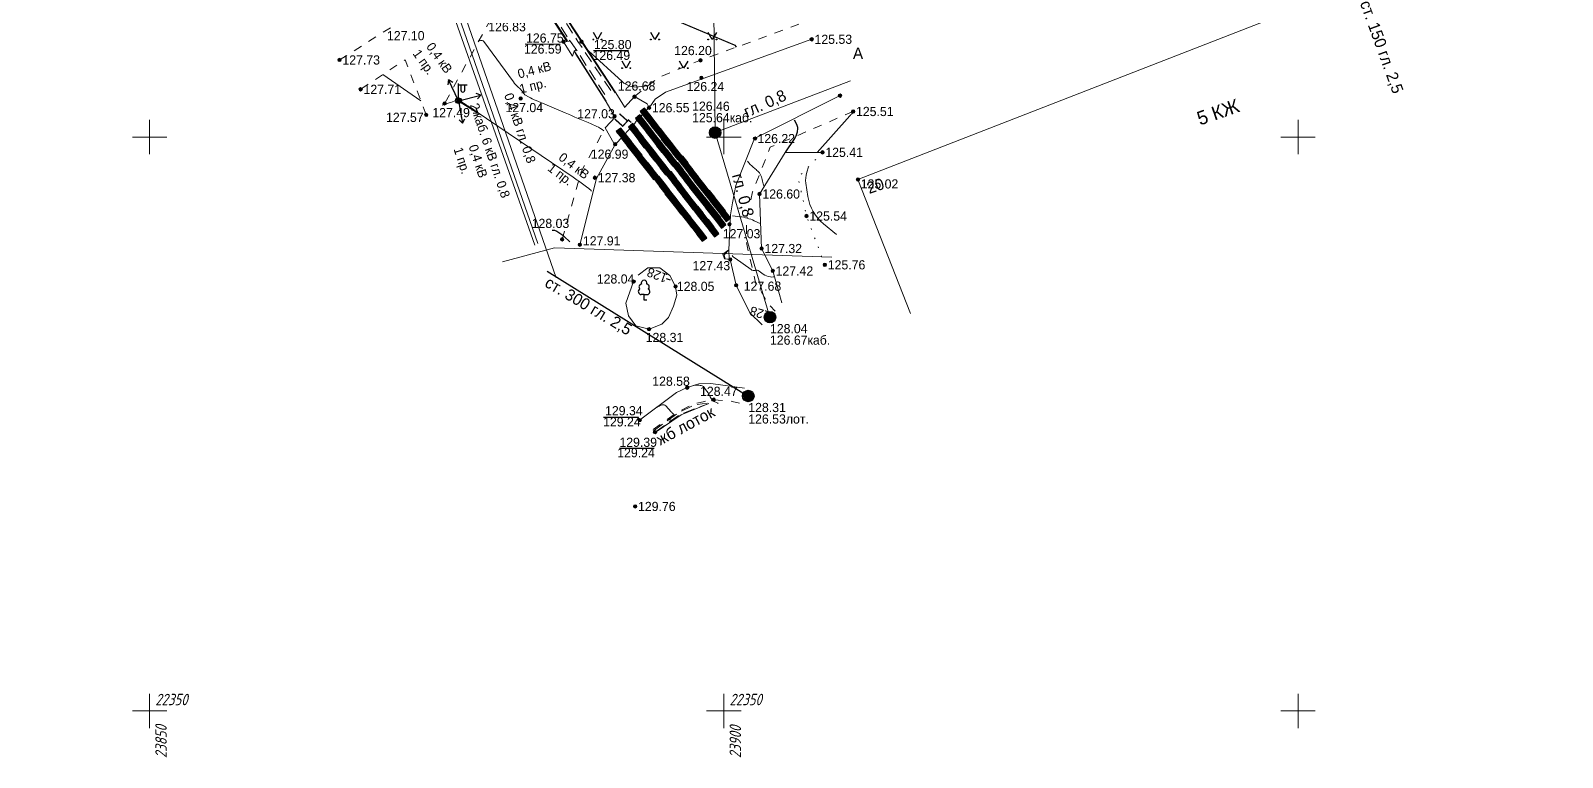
# Model space of a CAD drawing. Header units: metres. Extents: x 23748 to 47763, y 22346 to 44826.
# Drawn here: x 23839.6 to 23973, y 22346 to 22409.3 of the extents above; entities that cross this region are included whole.
import ezdxf

# ---------------------------------------------------------------- set-up
doc = ezdxf.new("R2010")
doc.units = ezdxf.units.M
for name, pattern in [('g5_01_5x1_5', [3, 1.5, -1.5]), ('g5_02x1', [3, 2, -1]), ('g5_366', [1.7, 0.2, -1.5])]:
    doc.linetypes.add(name, pattern=pattern)
for name, color, linetype in [('02_Сетка', 7, 'Continuous'), ('03_Здания и строения', 7, 'Continuous'), ('06_Инженерно-технические сооружения', 7, 'Continuous'), ('07_Объекты электропередачи', 7, 'Continuous'), ('10_Границы покрытий и угодий', 7, 'Continuous'), ('11_Гидрография', 7, 'Continuous'), ('12_Рельеф', 7, 'Continuous'), ('13_Растительность', 7, 'Continuous'), ('19_Горизонтали', 7, 'Continuous'), ('30_Канализация', 7, 'Continuous'), ('35_Телефон', 7, 'Continuous'), ('37_Кабель низкого напряжения', 7, 'Continuous'), ('38_Кабели высокого напряжения', 7, 'Continuous'), ('44_Крышки колодцев', 7, 'Continuous'), ('45_Номера колодцев', 7, 'Continuous'), ('61_Отметки высоты поверхности', 7, 'Continuous')]:
    doc.layers.add(name, color=color, linetype=linetype)
doc.styles.add('LIKE11', font='bm431.shx')
doc.styles.add('LIKE14', font='p131.shx')
doc.styles.add('LIKE17', font='d431.shx')
doc.styles.add('LIKE32', font='peteri.shx')
doc.styles.add('LIKE36', font='pragmai.shx')
doc.styles.add('Line_GUGK', font='bm431.ttf', dxfattribs={"height": 1})
doc.styles.get("Standard").update_dxf_attribs({"font": 'SPDS.shx', "oblique": 15, "height": 2})
doc.linetypes.add('g5_084b', pattern='A,0.001,[18,GUGK_2005.shx,S=10,R=180.000005,X=0,Y=0],1,[18,GUGK_2005.shx,S=30,R=180.000005,X=0,Y=0],1', length=2.001)
doc.linetypes.add('g5_119_1', pattern='A,8,-2,[31,GUGK_2005.shx,S=0.2,R=0,X=0,Y=0],0.7,[31,GUGK_2005.shx,S=0.16,R=0,X=0,Y=0],6.6,[31,GUGK_2005.shx,S=0.16,R=180.000005,X=0,Y=0],0.7,[31,GUGK_2005.shx,S=0.2,R=180.000005,X=0,Y=0],-2', length=20)
doc.linetypes.add('g5_119_3', pattern='A,8,-2,[31,GUGK_2005.shx,S=0.2,R=0,X=0,Y=0],8,[31,GUGK_2005.shx,S=0.2,R=180.000005,X=0,Y=0],-2', length=20)
doc.linetypes.add('g5_122_k', pattern='A,2,-2,3,-0.6,["К",Line_GUGK,S=2,R=0,X=0,Y=-1],-3,3,-2,8,-2,8,-2,6', length=41.6)
doc.linetypes.add('g5_133_t', pattern='A,4,[27,GUGK_2005.shx,S=0.8,R=0,X=0,Y=0],4,-2', length=10)

# ---------------------------------------------------------------- blocks, each defined once
blk = doc.blocks.new('g5_115_1')
at = {"color": 0, "flags": 128}
for points in [[(0, 0), (4, 0)], [(3.29, -0.5), (4, 0), (3.29, 0.5)]]:
    blk.add_lwpolyline(points, dxfattribs=at)
blk = doc.blocks.new('g5_416')
at = {"color": 0, "flags": 128}
blk.add_lwpolyline([(0.72, 1.2), (0, 0), (-0.72, 1.2)], dxfattribs=at)
at = {"color": 0}
for centre in [(-0.72, 0), (0.72, 0)]:
    blk.add_circle(centre, 0.075, dxfattribs=at)
blk = doc.blocks.new('g5_117sv')
h = blk.add_hatch(color=255)
h.paths.add_polyline_path([(-0.08, 0.92, 0.390634), (-0.93, 0, 0.11106), (-0.84, -0.4), (-0.08, 0.04)])
h.paths.add_polyline_path([(0.07, 0.04), (0.84, -0.4, 0.11106), (0.92, 0, 0.390634), (0.07, 0.92)])
h.paths.add_polyline_path([(-0.76, -0.53, 0.524447), (0.76, -0.53), (0, -0.09)])
at = {"color": 0, "flags": 128}
for points in [[(0, 1), (0, 0)], [(0, 0), (-0.87, -0.5)], [(0.87, -0.5), (0, 0)]]:
    blk.add_lwpolyline(points, dxfattribs=at)
at = {"color": 0}
blk.add_circle((0, 0), 1, dxfattribs=at)
at = {"style": 'LIKE11', "flags": 8}
for tag, p in [('Номер', (0, 1.7)), ('Отметка кольца люка', (0, -2.8)), ('Отметка земли (возле него)', (0, -4.8)), ('Верх прокладки', (0, -6.8)), ('Низ прокладки', (0, -8.8))]:
    blk.add_attdef(tag, p, '', height=1.6, dxfattribs=at)
blk = doc.blocks.new('g5_117kb')
h = blk.add_hatch(color=255)
h.paths.add_polyline_path([(0.07, 0.07), (0.92, 0.07, 0.367426), (0.07, 0.92)])
h.paths.add_polyline_path([(-0.08, 0.92, 0.367426), (-0.92, 0.07), (-0.08, 0.07)])
h.paths.add_polyline_path([(-0.08, -0.08), (-0.92, -0.08, 0.367426), (-0.08, -0.92)])
h.paths.add_polyline_path([(0.07, -0.92, 0.367426), (0.92, -0.08), (0.07, -0.08)])
at = {"color": 0, "flags": 128}
for points in [[(-1, 0), (1, 0)], [(0, 1), (0, -1)]]:
    blk.add_lwpolyline(points, dxfattribs=at)
at = {"color": 0}
blk.add_circle((0, 0), 1, dxfattribs=at)
at = {"style": 'LIKE11', "flags": 8}
for tag, p in [('Номер', (0, 1.7)), ('Отметка кольца люка', (0, -2.8)), ('Отметка земли (возле него)', (0, -4.8)), ('Верх прокладки', (0, -6.8)), ('Низ прокладки', (0, -8.8))]:
    blk.add_attdef(tag, p, '', height=1.6, dxfattribs=at)
blk = doc.blocks.new('g5_388_1')
at = {"color": 0, "flags": 128}
blk.add_lwpolyline([(0, 0.99), (0.51, 0.99, 0.798042), (0.73, 1.95, 0.636328), (0.46, 2.81, 0.533064), (0, 3.5, 0.533064), (-0.46, 2.81, 0.636328), (-0.73, 1.95, 0.798042), (-0.51, 0.99)], format="xyb", dxfattribs=at)
for points in [[(0, 0.99), (-0.51, 0.99)], [(0.5, 0), (0, 0), (0, 0.99)]]:
    blk.add_lwpolyline(points, dxfattribs=at)
at = {"style": 'LIKE11', "flags": 8}
for tag, p in [('Описание', (-14.19, 0.84)), ('Метрические данные', (1.49, 0.46))]:
    blk.add_attdef(tag, p, '', height=2, dxfattribs=at)
blk = doc.blocks.new('g5_110_1c')
h = blk.add_hatch(color=255)
edge = h.paths.add_edge_path()
edge.add_arc((0, 0), 0.425, 0, 360)
edge = h.paths.add_edge_path(flags=16)
edge.add_arc((0, 0), 0.195, 0, 360)
h = blk.add_hatch(color=0)
edge = h.paths.add_edge_path()
edge.add_arc((0, 0), 0.12, 0, 360)
at = {"color": 0}
for p, q in [((0, 0.5), (0, 3)), ((0, 2.75), (1.5, 2.75))]:
    blk.add_line(p, q, dxfattribs=at)
at = {"color": 0, "flags": 128}
blk.add_lwpolyline([(0.4, 2.75), (0.4, 1.86, 1.040016), (1.1, 1.86), (1.1, 2.75)], format="xyb", dxfattribs=at)
at = {"color": 0}
for radius in [0.5, 0.12]:
    blk.add_circle((0, 0), radius, dxfattribs=at)
blk = doc.blocks.new('g5_128a')
h = blk.add_hatch(color=255)
h.paths.add_polyline_path([(-0.325, 0.425), (-0.675, 0.425), (-0.675, -0.425), (-0.325, -0.425)])
h.paths.add_polyline_path([(0.175, 0.425), (-0.175, 0.425), (-0.175, -0.425), (0.175, -0.425)])
h.paths.add_polyline_path([(0.675, 0.425), (0.325, 0.425), (0.325, -0.425), (0.675, -0.425)])
at = {"color": 0, "flags": 128}
blk.add_lwpolyline([(-0.75, -0.5), (0.75, -0.5), (0.75, 0.5), (-0.75, 0.5)], close=True, dxfattribs=at)
for points in [[(-0.25, -0.5), (-0.25, 0.5)], [(0.25, -0.5), (0.25, 0.5)]]:
    blk.add_lwpolyline(points, dxfattribs=at)
blk = doc.blocks.new('g5_012')
at = {"color": 92, "linetype": 'ByBlock', "lineweight": -2}
for p, q in [((0, -3), (0, 3)), ((-3, 0), (3, 0))]:
    blk.add_line(p, q, dxfattribs=at)
blk = doc.blocks.new('g5_330')
at = {"linetype": 'ByBlock'}
blk.add_hatch(color=0, dxfattribs=at).paths.add_polyline_path([(-0.3, 0, 1), (0.3, 0, 1)])
at = {"color": 0, "linetype": 'ByBlock', "lineweight": -2}
blk.add_circle((0, 0), 0.3, dxfattribs=at)
at = {"color": 0, "linetype": 'ByBlock', "lineweight": 15, "flags": 12}
for tag, p in [('number', (-7.62, -0.8)), ('z', (0.5, -0.8))]:
    blk.add_attdef(tag, p, '', height=1.6, dxfattribs=at)

msp = doc.modelspace()

# ---------------------------------------------------------------- linework, layer by layer
at = {"layer": '03_Здания и строения', "color": 7, "linetype": 'Continuous', "lineweight": 20, "ltscale": 0.5, "flags": 128}
msp.add_lwpolyline([(23916.27, 22384.64), (23911.68, 22396.3), (23948.77, 22410.75), (23959.38, 22414.48), (23957.43, 22420.61), (23973.02, 22426.08)], dxfattribs=at)
at = {"layer": '06_Инженерно-технические сооружения', "color": 7, "linetype": 'Continuous', "lineweight": 20, "ltscale": 0.5, "flags": 128}
for points in [[(23883.98, 22411.98), (23886.33, 22408.32), (23886.04, 22408.31), (23886.82, 22407.04), (23886.96, 22407.49), (23887.11, 22407.21), (23889.77, 22403.08), (23890.49, 22401.82), (23890.58, 22401.77), (23889.68, 22400.8)], [(23884.05, 22412.02), (23886.4, 22408.39)], [(23890.53, 22403.86), (23887.61, 22408.31), (23884.87, 22412.53)], [(23892.22, 22403.53), (23891.34, 22402.58), (23891.35, 22402.64), (23890.61, 22403.86), (23887.68, 22408.32), (23885.18, 22412.17)], [(23886.33, 22408.32), (23886.54, 22408.37), (23886.55, 22408.45), (23887.21, 22407.54), (23887.1, 22407.58), (23886.96, 22407.49)], [(23887.02, 22407.43), (23889.75, 22403.12)], [(23892.22, 22403.53), (23893.34, 22402.91), (23893.49, 22402.56)], [(23890.55, 22399.36), (23890.42, 22399.48), (23889.68, 22400.8)], [(23900.47, 22389.35), (23900.12, 22389.4), (23900.02, 22389.75), (23900.45, 22390.18), (23900.47, 22389.35)], [(23893.93, 22374.2), (23896.3, 22375.8), (23898.71, 22376.79)]]:
    msp.add_lwpolyline(points, dxfattribs=at)
at = {"layer": '10_Границы покрытий и угодий', "color": 7, "linetype": 'g5_01_5x1_5', "lineweight": 20, "ltscale": 0.5, "flags": 128}
for points in [[(23866.54, 22406.72), (23871.28, 22409.72), (23868.24, 22418.25), (23866.91, 22421.69), (23865.07, 22426.45), (23861.53, 22436.42), (23859.77, 22435.84)], [(23892.22, 22403.53), (23894.33, 22405.2), (23897.97, 22406.69), (23906.94, 22409.97), (23902.37, 22423.4), (23896.38, 22424.71), (23889.53, 22418.85), (23884.34, 22414.12)], [(23883.1, 22413.21), (23879.7, 22410.26), (23875.69, 22402.93)], [(23874.09, 22401.93), (23872.25, 22406.74), (23868.38, 22404.16)], [(23911.26, 22402.23), (23904.05, 22399.11), (23902.51, 22395.23), (23902, 22393.11), (23901.96, 22390.85), (23902.73, 22387.46), (23903.81, 22385.55), (23904.47, 22384.82)], [(23885.92, 22391.09), (23887.57, 22396.96), (23889.68, 22400.8)], [(23901.36, 22376.81), (23900.73, 22376.97), (23899.12, 22377.12), (23898.35, 22376.97), (23897.41, 22376.78), (23896.08, 22376.11), (23893.73, 22374.44)]]:
    msp.add_lwpolyline(points, dxfattribs=at)
at = {"layer": '10_Границы покрытий и угодий', "color": 7, "linetype": 'Continuous', "lineweight": 20, "ltscale": 0.5, "flags": 128}
for points in [[(23894.01, 22403.29), (23894.93, 22403.91), (23907.65, 22408.52)], [(23887.46, 22390.62), (23888.91, 22396.4), (23890.55, 22399.36), (23890.81, 22399.61), (23891.19, 22400.06), (23891.33, 22400.19), (23891.7, 22400.61), (23892.21, 22401.16), (23892.38, 22401.38), (23892.82, 22401.85), (23892.84, 22401.89), (23893.28, 22402.33), (23893.49, 22402.56), (23894.01, 22403.29)], [(23903.34, 22383.65), (23902.27, 22384.7), (23901.08, 22387.09), (23900.56, 22389.33), (23900.06, 22389.39), (23899.92, 22389.8), (23900.45, 22390.18), (23900.58, 22393.23), (23900.75, 22394.26), (23901.05, 22395.78), (23902.68, 22399.87), (23910.12, 22403.61)], [(23892.55, 22387.97), (23893.38, 22388.62), (23894.44, 22388.61), (23895.3, 22387.95), (23895.8, 22386.99), (23895.9, 22386.23), (23895.61, 22385.26), (23895.17, 22384.29), (23894.59, 22383.71), (23893.49, 22383.26), (23892.35, 22383.56), (23891.71, 22384.42), (23891.46, 22385.53), (23892.15, 22387.41)], [(23892.67, 22375.33), (23895.88, 22377.74), (23896.82, 22378.17), (23897.82, 22378.49), (23898.86, 22378.53), (23901.79, 22378.12)]]:
    msp.add_lwpolyline(points, dxfattribs=at)
at = {"layer": '11_Гидрография', "color": 92, "linetype": 'g5_02x1', "lineweight": 20, "ltscale": 0.5, "flags": 128}
for points in [[(23884.22, 22412.12), (23886.55, 22408.45), (23887.21, 22407.54), (23889.88, 22403.31)], [(23884.7, 22412.43), (23887.29, 22408.33), (23890.38, 22403.72)], [(23893.86, 22374.39), (23896.05, 22375.99), (23897.49, 22376.68), (23898.54, 22376.82)], [(23894.01, 22374.3), (23896.24, 22375.86), (23898.55, 22376.74)]]:
    msp.add_lwpolyline(points, dxfattribs=at)
at = {"layer": '12_Рельеф', "color": 7, "linetype": 'g5_084b', "lineweight": 20, "ltscale": 0.5, "flags": 128}
msp.add_lwpolyline([(23905.06, 22385.55), (23904.26, 22388.34), (23903.29, 22390.29), (23903.11, 22395.04), (23905.34, 22398.66), (23908.59, 22398.67)], dxfattribs=at)
at = {"layer": '12_Рельеф', "color": 7, "linetype": 'g5_366', "lineweight": 20, "ltscale": 0.5, "flags": 128}
msp.add_lwpolyline([(23908.59, 22398.67), (23906.47, 22396.48), (23907.2, 22393.12), (23908.8, 22388.87)], dxfattribs=at)
at = {"layer": '19_Горизонтали', "color": 32, "linetype": 'Continuous', "lineweight": 30, "ltscale": 0.5, "flags": 128}
for points, elevation in [([(23891.83, 22412.64), (23892.09, 22412.48, -0.067044), (23892.92, 22411.82), (23892.92, 22411.82, 0.068208), (23893.75, 22411.16), (23893.97, 22411.03, 0.039572), (23895.21, 22410.42), (23895.21, 22410.42, -0.005148), (23896.5, 22409.9), (23900.91, 22408.05, -0.208771), (23901.03, 22407.92), (23901.07, 22407.83)], 126), ([(23905.37, 22398.66), (23905.38, 22398.68, 0.035893), (23905.41, 22398.72), (23906.12, 22399.78, 0.091512), (23906.42, 22400.47), (23906.43, 22400.51, 0.189457), (23906.33, 22401.15), (23906.15, 22401.46)], 126), ([(23885.04, 22391.89), (23885.19, 22391.89, -0.133792), (23885.45, 22391.79), (23885.98, 22391.44, -0.012141), (23886.04, 22391.4), (23886.04, 22391.4, -0.026706), (23886.09, 22391.35), (23886.6, 22390.88)], 128), ([(23895.36, 22387.54), (23895.19, 22387.6, -0.000751), (23895.02, 22387.66, -0.000751)], 128)]:
    msp.add_lwpolyline(points, format="xyb", dxfattribs=dict(at, elevation=elevation))
at = {"layer": '19_Горизонтали', "color": 32, "linetype": 'Continuous', "lineweight": 20, "ltscale": 0.5, "flags": 128}
for points, elevation in [([(23889.54, 22400.54, 0.086115), (23888.94, 22400.93), (23888.46, 22401.14, 0.000081), (23886.18, 22402.11), (23883.65, 22403.18, -0.021637), (23883, 22403.5), (23882.73, 22403.64, -0.126818), (23882.65, 22403.72), (23882.65, 22403.72, 0.012685), (23882.58, 22403.81), (23882.47, 22403.97, 0.060964), (23882.13, 22404.33), (23882.09, 22404.36, -0.059848), (23881.68, 22404.8), (23879.1, 22408.33, 0.33198), (23878.82, 22408.41), (23878.65, 22408.35)], 127), ([(23893.4, 22404.46), (23892.58, 22404.37, -0.216581), (23891.15, 22404.83), (23888.22, 22407.5)], 126.5), ([(23875.47, 22402.79), (23876.1, 22402.98, 0.011844), (23876.66, 22403.17), (23876.88, 22403.25, -0.331983), (23876.97, 22403.22), (23876.97, 22403.22, 0.091025), (23877.05, 22403.14), (23877.48, 22402.87, -0.005224), (23878.43, 22402.24), (23886.88, 22396.5, -0.012134), (23887.81, 22395.84), (23888.15, 22395.58, -0.026715), (23888.38, 22395.39), (23888.48, 22395.29)], 127.5), ([(23908.12, 22398.67), (23910.97, 22401.86, -0.030308), (23911.17, 22402.05), (23911.27, 22402.14)], 125.5), ([(23903.5, 22395.67), (23903.43, 22395.92, 0.001112), (23903.3, 22396.42), (23903.27, 22396.54, 0.177827), (23902.86, 22397.13), (23902.85, 22397.14, -0.057046), (23902.3, 22397.62), (23902.06, 22397.9)], 126.5), ([(23907.36, 22397.4), (23907.22, 22396.93, 0.11298), (23907.15, 22395.97), (23907.33, 22394.82, 0.18488), (23908.69, 22392.44), (23909.82, 22391.51)], 125.5), ([(23900.75, 22393.13), (23900.75, 22393.13), (23901.42, 22393.06, -0.08738), (23902.63, 22392.71), (23903.21, 22392.43)], 127), ([(23904.41, 22387.83), (23904.29, 22387.81, -0.096004), (23904.06, 22387.82), (23903.86, 22387.86, -0.112886), (23903.31, 22388.14), (23903.08, 22388.32, 0.24914), (23902.73, 22388.39), (23902.73, 22388.39, -0.233955), (23902.37, 22388.45), (23900.98, 22389.44, -0.036843), (23900.8, 22389.59), (23900.72, 22389.67)], 127.5), ([(23899.52, 22376.8), (23899.47, 22376.83, 0.037167), (23899.37, 22376.87), (23899.21, 22376.94, -0.182903), (23898.89, 22377.23), (23898.81, 22377.38, 0.03941), (23898.42, 22378.02), (23898.24, 22378.26, 0.190681), (23898.12, 22378.34), (23898.12, 22378.34, 0.00212), (23897.96, 22378.37), (23897.95, 22378.37, 0.062661), (23897.75, 22378.38), (23897.39, 22378.35)], 128.5), ([(23894.13, 22376.43), (23894.29, 22376.52, -0.039457), (23894.63, 22376.67), (23894.63, 22376.67, -0.30961), (23894.94, 22376.59), (23895.41, 22376.05, 0.073367), (23895.59, 22375.9), (23895.69, 22375.83)], 129), ([(23895.2, 22375.37), (23895.2, 22375.37), (23895.26, 22375.38, -0.079466), (23895.37, 22375.37), (23895.5, 22375.34)], 129)]:
    msp.add_lwpolyline(points, format="xyb", dxfattribs=dict(at, elevation=elevation))
for points, elevation in [([(23870.31, 22405.44), (23873.62, 22403.16)], 127.5), ([(23902, 22392.98), (23902.06, 22392.99)], 127), ([(23898.93, 22377.09), (23898.99, 22377.02)], 128.5)]:
    msp.add_lwpolyline(points, dxfattribs=dict(at, elevation=elevation))
at = {"layer": '19_Горизонтали', "color": 32, "linetype": 'Continuous', "lineweight": 30, "ltscale": 0.5, "elevation": 128, "flags": 128}
for points in [[(23902.45, 22384.85), (23902.4, 22384.86)], [(23904.07, 22384.44), (23904.02, 22384.44)]]:
    msp.add_lwpolyline(points, dxfattribs=at)
at = {"layer": '30_Канализация', "color": 12, "linetype": 'g5_122_k', "lineweight": 30, "ltscale": 0.5, "flags": 128}
msp.add_lwpolyline([(23884.63, 22388.31), (23902.13, 22377.44)], dxfattribs=at)
at = {"layer": '35_Телефон', "color": 6, "linetype": 'g5_133_t', "lineweight": 20, "ltscale": 0.5, "flags": 128}
for points in [[(23904.02, 22384.31), (23899.24, 22400.39), (23898.87, 22434.5), (23894.84, 22444.36)], [(23911.02, 22404.89), (23899.24, 22400.39)]]:
    msp.add_lwpolyline(points, dxfattribs=at)
at = {"layer": '37_Кабель низкого напряжения', "color": 1, "linetype": 'g5_119_3', "lineweight": 20, "ltscale": 0.5, "flags": 128}
msp.add_lwpolyline([(23927.48, 22565.51), (23911.22, 22532.28), (23886.01, 22543.91), (23879.19, 22530.87), (23841, 22519.72), (23860.63, 22462.07), (23863.6, 22462.99), (23866.2, 22455.67), (23862.32, 22454.12), (23885.39, 22387.75)], dxfattribs=at)
at = {"layer": '38_Кабели высокого напряжения', "color": 1, "linetype": 'g5_119_1', "lineweight": 20, "ltscale": 0.5, "flags": 128}
for points in [[(23883.54, 22390.57), (23860.87, 22454.81), (23865.1, 22456.39), (23863.11, 22461.88), (23859.73, 22460.94), (23839.64, 22520.43), (23878.26, 22531.91), (23885.48, 22545.51), (23910.87, 22533.77), (23925.91, 22565.09), (23884.64, 22588.6)], [(23885.41, 22588.56), (23926.69, 22565.22), (23911.12, 22533.05), (23885.76, 22544.72), (23878.7, 22531.36), (23840.3, 22520.2), (23860.19, 22461.47), (23863.44, 22462.44), (23865.67, 22456.07), (23861.6, 22454.58), (23883.81, 22390.74)], [(23880.74, 22389.14), (23885.25, 22390.36), (23909.4, 22389.55)]]:
    msp.add_lwpolyline(points, dxfattribs=at)
at = {"layer": '61_Отметки высоты поверхности'}
for p, q in [((23882.71, 22408.11), (23885.74, 22408.1)), ((23888.65, 22407.54), (23891.69, 22407.54)), ((23889.53, 22375.61), (23892.56, 22375.61)), ((23890.91, 22372.89), (23893.95, 22372.89))]:
    msp.add_line(p, q, dxfattribs=at)

# ---------------------------------------------------------------- block references
at = {"layer": '02_Сетка', "color": 92, "linetype": 'Continuous', "lineweight": 15, "ltscale": 0.5, "xscale": 0.5, "yscale": 0.5}
for p in [(23850, 22400), (23900, 22400), (23950, 22400), (23850, 22350), (23900, 22350), (23950, 22350)]:
    msp.add_blockref('g5_012', p, dxfattribs=at)
at = {"layer": '07_Объекты электропередачи', "color": 7, "linetype": 'Continuous', "lineweight": 20, "xscale": 0.5, "yscale": 0.5, "zscale": 0.5}
for rotation in [115.4388986342181, 13.80595101557963, 280.3221650475621, 327.9560955645278]:
    msp.add_blockref('g5_115_1', (23876.9, 22403.17), dxfattribs=dict(at, rotation=rotation))
msp.add_blockref('g5_110_1c', (23876.9, 22403.17, 127.51), dxfattribs=at)
at = {"layer": '13_Растительность', "color": 92, "linetype": 'Continuous', "lineweight": 20, "ltscale": 0.5, "xscale": 0.5, "yscale": 0.5}
for p in [(23889, 22408.5), (23894, 22408.5), (23899, 22408.5), (23891.5, 22406), (23896.5, 22406)]:
    msp.add_blockref('g5_416', p, dxfattribs=at)
at = {"layer": '13_Растительность', "color": 92, "linetype": 'Continuous', "lineweight": 20, "xscale": 0.5, "yscale": 0.5, "zscale": 0.5}
msp.add_blockref('g5_388_1', (23893.06, 22385.79, 128.27), dxfattribs=at)
at = {"layer": '44_Крышки колодцев', "color": 7, "linetype": 'Continuous', "lineweight": 20, "xscale": 0.5, "yscale": 0.5, "zscale": 0.5, "rotation": 308.2759983014033}
for p in [(23893.14, 22402.08), (23892.12, 22400.73), (23892.73, 22401.49), (23893.2, 22400.9), (23893.6, 22401.48), (23894.07, 22400.87), (23891.07, 22400.34), (23891.53, 22399.74), (23892.58, 22400.13), (23893.04, 22399.52), (23893.66, 22400.29), (23894.13, 22399.7), (23894.53, 22400.29), (23894.98, 22399.69), (23891.99, 22399.14), (23892.46, 22398.55), (23893.51, 22398.94), (23893.96, 22398.34), (23894.58, 22399.1), (23895.06, 22398.52), (23895.46, 22399.1), (23895.93, 22398.5), (23892.91, 22397.95), (23893.39, 22397.36), (23893.85, 22396.76), (23894.44, 22397.75), (23894.9, 22397.15), (23895.52, 22397.92), (23896.05, 22397.3), (23896.46, 22397.89), (23896.91, 22397.29), (23894.39, 22396.15), (23894.84, 22395.55), (23895.44, 22396.54), (23895.89, 22395.94), (23896.51, 22396.7), (23896.97, 22396.08), (23897.38, 22396.67), (23897.44, 22395.48), (23897.84, 22396.06), (23898.31, 22395.47), (23895.3, 22394.93), (23895.77, 22394.33), (23896.36, 22395.32), (23896.82, 22394.71), (23897.29, 22394.12), (23897.9, 22394.89), (23898.38, 22394.3), (23898.79, 22394.89), (23899.24, 22394.29), (23896.23, 22393.74), (23896.71, 22393.15), (23897.77, 22393.54), (23898.22, 22392.94), (23898.84, 22393.71), (23899.3, 22393.12), (23899.71, 22393.71), (23900.16, 22393.1), (23897.17, 22392.55), (23897.64, 22391.97), (23898.69, 22392.36), (23899.14, 22391.75), (23899.76, 22392.52), (23898.09, 22391.37)]:
    msp.add_blockref('g5_128a', p, dxfattribs=at)
at = {"layer": '44_Крышки колодцев', "color": 7, "linetype": 'Continuous', "lineweight": 20, "xscale": 0.5, "yscale": 0.5, "zscale": 0.5}
for name, p in [('g5_117sv', (23899.24, 22400.39, 126.46)), ('g5_117sv', (23904.02, 22384.31, 128.04)), ('g5_117kb', (23902.13, 22377.44, 128.31))]:
    msp.add_blockref(name, p, dxfattribs=at)
at = {"layer": '61_Отметки высоты поверхности', "color": 7, "linetype": 'Continuous', "lineweight": 20, "xscale": 0.5, "yscale": 0.5, "zscale": 0.5}
for p in [(23886.04, 22408.31, 126.59), (23887.61, 22408.31, 126.77), (23907.65, 22408.52, 125.53), (23866.54, 22406.72, 127.73), (23897.97, 22406.69, 126.2), (23898.05, 22405.17, 126.24), (23868.38, 22404.16, 127.71), (23875.69, 22402.93, 127.49), (23882.31, 22403.36, 127.04), (23892.22, 22403.53, 126.59), (23892.22, 22403.51, 126.68), (23893.49, 22402.56, 126.55), (23910.12, 22403.61, 125.52), (23874.09, 22401.93, 127.57), (23890.49, 22401.82, 126.88), (23911.26, 22402.23, 125.51), (23892.58, 22400.17, 125.99), (23902.72, 22399.87), (23890.54, 22399.38, 127.01), (23908.59, 22398.67, 125.41), (23888.78, 22396.46, 127.38), (23911.68, 22396.3, 125.03), (23903.11, 22395.04, 126.6), (23907.2, 22393.12, 125.54), (23900.49, 22392.4, 127.03), (23885.92, 22391.09, 128.03), (23887.46, 22390.62, 127.91), (23900.56, 22389.33, 127.43), (23903.29, 22390.29, 127.32), (23904.26, 22388.34, 127.42), (23908.8, 22388.87, 125.76), (23892.15, 22387.41, 128.04), (23895.8, 22386.99, 127.88), (23901.08, 22387.09, 127.68), (23893.49, 22383.26, 128.31), (23896.82, 22378.17, 128.58), (23899.12, 22377.12, 128.47), (23892.67, 22375.33, 129.24), (23894.01, 22374.3, 129.25), (23892.28, 22367.82, 129.76)]:
    msp.add_blockref('g5_330', p, dxfattribs=at)

# ---------------------------------------------------------------- texts
at = {"layer": '02_Сетка', "color": 3, "linetype": 'Continuous', "lineweight": 9, "oblique": 15}
for p in [(23850.5, 22350.5), (23900.5, 22350.5)]:
    msp.add_text('22350', height=1, dxfattribs=at).set_placement(p)
for s, p in [('23850', (23851.5, 22345.9)), ('23900', (23901.5, 22345.9))]:
    msp.add_text(s, height=1, rotation=90, dxfattribs=at).set_placement(p)
at = {"layer": '03_Здания и строения', "color": 7, "linetype": 'Continuous', "lineweight": 15}
for s, height, rotation, style, p in [('5 КЖ', 1.2, 19.1199, 'LIKE14', (23941.46, 22401)), ('20', 1, 18.9465, 'LIKE36', (23912.66, 22395.04))]:
    msp.add_text(s, height=height, rotation=rotation, dxfattribs=dict(at, style=style)).set_placement(p)
at = {"layer": '07_Объекты электропередачи', "color": 7, "linetype": 'Continuous', "lineweight": 15, "style": 'LIKE11'}
for s, rotation, p in [('0,4 кВ', 305.471, (23874.05, 22407.88)), ('1 пр.', 305.471, (23872.87, 22407.27)), ('0,4 кВ', 14.4335, (23882.17, 22405.1)), ('1 пр.', 14.4335, (23882.32, 22403.78)), ('1 пр.', 288.0777, (23876.46, 22398.96)), ('0,4 кВ', 288.0777, (23877.77, 22399.19)), ('0,4 кВ', 322.5858, (23885.54, 22398.08)), ('1 пр.', 322.5858, (23884.59, 22397.15))]:
    msp.add_text(s, height=0.8, rotation=rotation, dxfattribs=at).set_placement(p)
at = {"layer": '10_Границы покрытий и угодий', "color": 7, "linetype": 'Continuous', "lineweight": 15, "style": 'LIKE11'}
msp.add_text('А', height=1, dxfattribs=at).set_placement((23911.24, 22406.8))
msp.add_text('Ц', height=1, rotation=48.163, dxfattribs=at).set_placement((23891.13, 22400.78))
at = {"layer": '11_Гидрография', "color": 7, "linetype": 'Continuous', "lineweight": 15, "style": 'LIKE11'}
msp.add_text('жб лоток', height=1, rotation=28.3959, dxfattribs=at).set_placement((23894.48, 22373.12))
at = {"layer": '19_Горизонтали', "color": 32, "linetype": 'Continuous', "lineweight": 15, "style": 'LIKE36'}
for rotation, p in [(159.6026, (23895.17, 22388.03)), (162.937, (23904.12, 22384.75))]:
    msp.add_text('128', height=0.8, rotation=rotation, dxfattribs=at).set_placement(p)
at = {"layer": '30_Канализация', "color": 12, "linetype": 'Continuous', "lineweight": 15, "style": 'LIKE32'}
for s, rotation, p in [('ст. 150 гл. 2,5', 289.9973, (23955.37, 22411.68)), ('ст. 300 гл. 2,5', 329.1458, (23884.32, 22387.04))]:
    msp.add_text(s, height=1, rotation=rotation, dxfattribs=at).set_placement(p)
at = {"layer": '35_Телефон', "color": 6, "linetype": 'Continuous', "lineweight": 15, "style": 'LIKE32'}
for rotation, p in [(24.0824, (23902.01, 22401.69)), (284.9172, (23900.7, 22396.68))]:
    msp.add_text('гл. 0,8', height=1, rotation=rotation, dxfattribs=at).set_placement(p)
at = {"layer": '37_Кабель низкого напряжения', "color": 1, "linetype": 'Continuous', "lineweight": 15, "style": 'LIKE32'}
msp.add_text('0,4 кВ гл. 0,8', height=0.8, rotation=288.6287, dxfattribs=at).set_placement((23880.86, 22403.67))
at = {"layer": '38_Кабели высокого напряжения', "color": 1, "linetype": 'Continuous', "lineweight": 15, "style": 'LIKE32'}
msp.add_text('2 каб. 6 кВ гл. 0,8', height=0.8, rotation=288.7505, dxfattribs=at).set_placement((23877.88, 22402.79))
at = {"layer": '45_Номера колодцев', "color": 7, "linetype": 'Continuous', "lineweight": 15, "ltscale": 0.5, "style": 'LIKE17'}
for s, p in [('126.46', (23897.24, 22402.29)), ('125.64каб.', (23897.24, 22401.29)), ('128.04', (23904.02, 22382.91)), ('126.67каб.', (23904.02, 22381.91)), ('128.31', (23902.13, 22376.04)), ('126.53лот.', (23902.13, 22375.04))]:
    msp.add_text(s, height=0.8, dxfattribs=at).set_placement(p)
at = {"layer": '61_Отметки высоты поверхности', "color": 7, "linetype": 'Continuous', "lineweight": 15, "ltscale": 0.5, "style": 'LIKE17'}
for s, p in [('127.10', (23870.67, 22408.44)), ('126.83', (23879.49, 22409.21)), ('126.59', (23882.6, 22407.27)), ('126.75', (23882.78, 22408.23)), ('125.80', (23888.69, 22407.66)), ('126.20', (23895.68, 22407.14)), ('125.53', (23907.9, 22408.12)), ('127.73', (23866.79, 22406.32)), ('126.49', (23888.57, 22406.72)), ('127.71', (23868.63, 22403.76)), ('126.68', (23890.77, 22404.05)), ('126.24', (23896.76, 22404)), ('127.49', (23874.62, 22401.73)), ('127.04', (23880.99, 22402.17)), ('126.55', (23893.74, 22402.16)), ('125.51', (23911.51, 22401.83)), ('127.57', (23870.59, 22401.32)), ('127.03', (23887.24, 22401.63)), ('126.22', (23902.93, 22399.47)), ('126.99', (23888.42, 22398.11)), ('125.41', (23908.84, 22398.27)), ('127.38', (23889.03, 22396.06)), ('125.02', (23911.92, 22395.52)), ('126.60', (23903.36, 22394.64)), ('125.54', (23907.45, 22392.72)), ('128.03', (23883.27, 22392.08)), ('127.03', (23899.91, 22391.18)), ('127.91', (23887.73, 22390.56)), ('127.32', (23903.54, 22389.89)), ('127.43', (23897.28, 22388.4)), ('125.76', (23909.05, 22388.47)), ('128.04', (23888.94, 22387.24)), ('127.42', (23904.51, 22387.94)), ('128.05', (23895.91, 22386.59)), ('127.68', (23901.73, 22386.61)), ('128.31', (23893.2, 22382.14)), ('128.58', (23893.77, 22378.33)), ('128.47', (23897.93, 22377.45)), ('129.34', (23889.66, 22375.76)), ('129.24', (23889.49, 22374.79)), ('129.39', (23890.91, 22373.01)), ('129.24', (23890.72, 22372.1)), ('129.76', (23892.53, 22367.42))]:
    msp.add_text(s, height=0.8, dxfattribs=at).set_placement(p)

doc.saveas('drawing.dxf')
